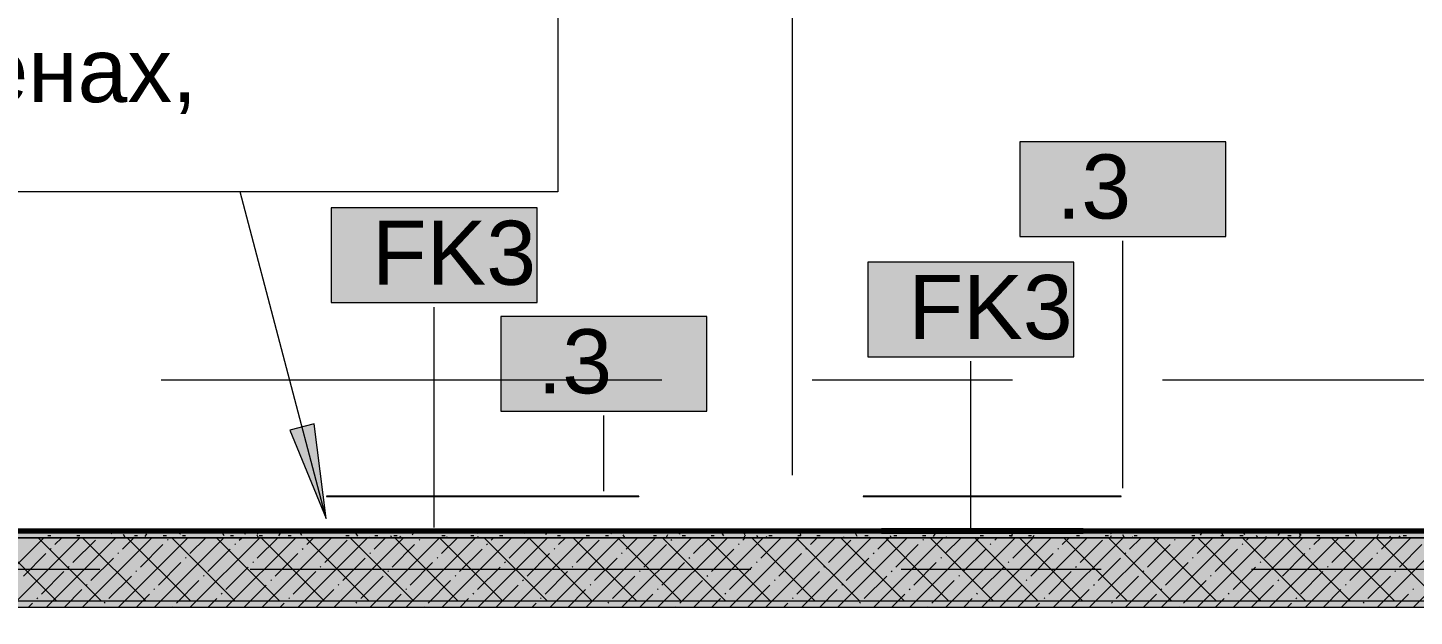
# Model space of a CAD drawing. Header units: millimetres. Extents: x -3817 to 677485, y -22715 to 103890.
# Drawn here: x 665611 to 670007, y 12227 to 14092 of the extents above; entities that cross this region are included whole.
import ezdxf

# ---------------------------------------------------------------- set-up
doc = ezdxf.new("R2010")
doc.units = ezdxf.units.MM
doc.layers.add('PDF _Геометрия', color=7, linetype='Continuous', true_color=0x1d1d1d)
doc.layers.add('PDF _Сплошная заливка', color=7, linetype='Continuous', true_color=0xffffff)
doc.layers.add('PDF _Текст', color=7, linetype='Continuous')
doc.styles.add('PDF GOST-Common', font='arial.ttf')

msp = doc.modelspace()

# ---------------------------------------------------------------- hatches: boundary and pattern name
at = {"layer": 'PDF _Сплошная заливка', "transparency": 33554559}
h = msp.add_hatch(color=256, dxfattribs=at)
h.paths.add_polyline_path([(667069.5, 12475.9), (673285.5, 12475.9), (673285.5, 12495.9), (663305.5, 12495.9), (663305.5, 12483.9), (663335.5, 12483.9), (663335.5, 12475.9), (666710.8, 12475.9)], flags=0)
h.paths.add_polyline_path([(661625.5, 12475.9), (662275.5, 12475.9), (662275.5, 12483.9), (662305.5, 12483.9), (662305.5, 12495.9), (661625.5, 12495.9)], flags=0)
h = msp.add_hatch(color=256, dxfattribs=at)
h.paths.add_polyline_path([(673265.5, 12275.9), (673285.5, 12275.9), (673285.5, 12475.9), (663305.5, 12475.9), (663305.5, 12275.9), (673167.2, 12275.9)], flags=0)
h.paths.add_polyline_path([(661625.5, 12275.9), (662305.5, 12275.9), (662305.5, 12475.9), (661625.5, 12475.9)], flags=0)
msp.add_hatch(color=256, dxfattribs=at).paths.add_polyline_path([(671405.5, 12255.9), (671405.5, 12475.9), (664005.5, 12475.9), (664005.5, 12255.9), (671015.1, 12255.9)])

# ---------------------------------------------------------------- linework, layer by layer
at = {"layer": 'PDF _Геометрия', "color": 250, "lineweight": 9, "true_color": 0x3c3c3c}
for points in [[(667291, 15256.8), (667291, 13572.4), (666284.4, 13572.4)], [(666556.5, 12536.2), (666518.5, 12836.4), (666442.1, 12816.4), (666556.5, 12536.2), (666284.4, 13572.4), (665162.9, 13572.4)]]:
    msp.add_lwpolyline(points, dxfattribs=at)
at = {"layer": 'PDF _Геометрия', "color": 253, "lineweight": 9, "true_color": 0xaaaaaa}
for points in [[(668035.5, 12674), (668035.5, 14261.5)], [(666033.9, 12975.9), (667621.4, 12975.9)], [(668097.7, 12975.9), (668732.7, 12975.9)], [(669208.9, 12975.9), (670796.4, 12975.9)], [(665204.6, 12375.9), (665839.6, 12375.9)], [(666315.8, 12375.9), (667903.3, 12375.9)], [(668379.6, 12375.9), (669014.6, 12375.9)], [(669490.8, 12375.9), (671078.3, 12375.9)]]:
    msp.add_lwpolyline(points, dxfattribs=at)
at = {"layer": 'PDF _Геометрия', "color": 7, "lineweight": 9}
for points in [[(669409.8, 13731), (668756.7, 13731), (668756.7, 13431), (669409.8, 13431)], [(667226, 13520.9), (666572.9, 13520.9), (666572.9, 13220.9), (667226, 13220.9)], [(668927.1, 13348.9), (668274, 13348.9), (668274, 13048.9), (668927.1, 13048.9)], [(667764.1, 13176.9), (667111, 13176.9), (667111, 12876.9), (667764.1, 12876.9)]]:
    msp.add_lwpolyline(points, close=True, dxfattribs=at)
for points in [[(669083.2, 12632.4), (669083.2, 13417.1)], [(666899.5, 12508), (666899.5, 13207)], [(668600.6, 12501.6), (668600.6, 13035)], [(667437.6, 12623.5), (667437.6, 12863)], [(673264.5, 12495.9), (663305.5, 12495.9)]]:
    msp.add_lwpolyline(points, dxfattribs=at)
at = {"layer": 'PDF _Геометрия', "color": 231, "lineweight": 70, "true_color": 0xff80c0}
msp.add_lwpolyline([(673265.5, 12495.9), (673265.5, 12675.9), (673264.5, 12675.9), (673264.5, 12496.9), (663305.5, 12496.9), (663305.5, 12495.9)], dxfattribs=at)
at = {"layer": 'PDF _Геометрия', "color": 9, "lineweight": 9, "true_color": 0xc0c0c0}
for points in [[(666557.6, 12607.6), (666557.6, 12606.6)], [(667167.4, 12607.6), (667171.4, 12607.6), (667186.1, 12607.6), (667211.2, 12607.6), (667245.6, 12607.6), (667287.7, 12607.6), (667336, 12607.6), (667388.4, 12607.6), (667442.7, 12607.6), (667496.6, 12607.6), (667547.9, 12607.6), (667526.7, 12607.6), (667494.1, 12607.6), (667451, 12607.6), (667398.2, 12607.6), (667337.2, 12607.6), (667269.4, 12607.6), (667196.5, 12607.6), (667120.1, 12607.6), (667042.3, 12607.6), (666964.8, 12607.6), (666889.6, 12607.6), (666818.5, 12607.6), (666753.2, 12607.6), (666695.3, 12607.6), (666646.1, 12607.6), (666607, 12607.6), (666578.8, 12607.6), (666562.2, 12607.6), (666557.6, 12607.6), (666557.7, 12607.6), (666565.3, 12607.6), (666584.9, 12607.6), (666615.9, 12607.6), (666657.7, 12607.6), (666709.2, 12607.6), (666769.2, 12607.6), (666836.1, 12607.6), (666908.5, 12607.6), (666984.4, 12607.6), (667062.2, 12607.6), (667139.8, 12607.6), (667131.8, 12607.6)], [(667131.8, 12606.6), (667139.8, 12606.6), (667062.2, 12606.6), (666984.4, 12606.6), (666908.5, 12606.6), (666836.1, 12606.6), (666769.2, 12606.6), (666709.2, 12606.6), (666657.7, 12606.6), (666615.9, 12606.6), (666584.9, 12606.6), (666565.3, 12606.6), (666557.7, 12606.6), (666557.6, 12606.6), (666562.2, 12606.6), (666578.8, 12606.6), (666607, 12606.6), (666646.1, 12606.6), (666695.3, 12606.6), (666753.2, 12606.6), (666818.5, 12606.6), (666889.6, 12606.6), (666964.8, 12606.6), (667042.3, 12606.6), (667120.1, 12606.6), (667196.5, 12606.6), (667269.4, 12606.6), (667337.2, 12606.6), (667398.2, 12606.6), (667451, 12606.6), (667494.1, 12606.6), (667526.7, 12606.6), (667547.9, 12606.6), (667496.6, 12606.6), (667442.7, 12606.6), (667388.4, 12606.6), (667336, 12606.6), (667287.7, 12606.6), (667245.6, 12606.6), (667211.2, 12606.6), (667186.1, 12606.6), (667171.4, 12606.6), (667167.4, 12606.6)], [(667133.3, 12607.6), (667144.3, 12607.6), (667164.4, 12607.6), (667192.9, 12607.6), (667174.9, 12607.6), (667167.6, 12607.6)], [(667167.6, 12606.6), (667174.9, 12606.6), (667192.9, 12606.6), (667164.4, 12606.6), (667144.3, 12606.6), (667133.3, 12606.6)], [(667139.8, 12606.6), (667139.8, 12607.6)], [(667192.9, 12607.6), (667192.9, 12606.6)], [(667547.9, 12607.6), (667547.9, 12606.6)], [(668259, 12607.6), (668259, 12606.6)], [(668780.8, 12607.6), (668770.8, 12607.6), (668749.8, 12607.6), (668718.6, 12607.6), (668678.4, 12607.6), (668630.7, 12607.6), (668577.4, 12607.6), (668520.5, 12607.6), (668462.3, 12607.6), (668404.9, 12607.6), (668350.5, 12607.6), (668301.3, 12607.6), (668259, 12607.6), (668304.7, 12607.6), (668342.6, 12607.6), (668371.7, 12607.6), (668390.9, 12607.6), (668399.8, 12607.6)], [(668399.8, 12606.6), (668390.9, 12606.6), (668371.7, 12606.6), (668342.6, 12606.6), (668304.7, 12606.6), (668259, 12606.6), (668301.3, 12606.6), (668350.5, 12606.6), (668404.9, 12606.6), (668462.3, 12606.6), (668520.5, 12606.6), (668577.4, 12606.6), (668630.7, 12606.6), (668678.4, 12606.6), (668718.6, 12606.6), (668749.8, 12606.6), (668770.8, 12606.6), (668780.8, 12606.6)], [(668435.6, 12606.6), (668432.4, 12606.6), (668419.8, 12606.6), (668398.3, 12606.6), (668368.7, 12606.6), (668332, 12606.6), (668289.6, 12606.6), (668289.6, 12607.6), (668332, 12607.6), (668368.7, 12607.6), (668398.3, 12607.6), (668419.8, 12607.6), (668432.4, 12607.6), (668435.6, 12607.6)], [(668400.3, 12607.6), (668397.9, 12607.6), (668385.4, 12607.6), (668362.6, 12607.6), (668330.3, 12607.6), (668289.6, 12607.6)], [(668289.6, 12606.6), (668330.3, 12606.6), (668362.6, 12606.6), (668385.4, 12606.6), (668397.9, 12606.6), (668400.3, 12606.6)], [(668435.5, 12607.6), (668429.1, 12607.6), (668413.3, 12607.6), (668388.9, 12607.6), (668356.6, 12607.6), (668317.8, 12607.6)], [(668317.8, 12606.6), (668356.6, 12606.6), (668388.9, 12606.6), (668413.3, 12606.6), (668429.1, 12606.6), (668435.5, 12606.6)], [(668956.9, 12607.6), (668994, 12607.6), (669021.3, 12607.6), (669037.6, 12607.6), (669042.2, 12607.6), (669042.2, 12607.6), (669034.8, 12607.6), (669015.9, 12607.6), (669047.8, 12607.6), (669068.6, 12607.6), (669077.4, 12607.6), (669077.6, 12607.6), (669073.6, 12607.6), (669057.6, 12607.6), (669030, 12607.6), (668992.1, 12607.6), (668945.8, 12607.6), (668893.2, 12607.6), (668836.8, 12607.6), (668779.4, 12607.6), (668781.6, 12607.6)], [(668781.6, 12606.6), (668779.4, 12606.6), (668836.8, 12606.6), (668893.2, 12606.6), (668945.8, 12606.6), (668992.1, 12606.6), (669030, 12606.6), (669057.6, 12606.6), (669073.6, 12606.6), (669077.6, 12606.6), (669077.4, 12606.6), (669068.6, 12606.6), (669047.8, 12606.6), (669015.9, 12606.6), (669034.8, 12606.6), (669042.2, 12606.6), (669042.2, 12606.6), (669037.6, 12606.6), (669021.3, 12606.6), (668994, 12606.6), (668956.9, 12606.6)], [(669042.2, 12606.6), (669042.2, 12607.6)], [(669077.6, 12606.6), (669077.6, 12607.6)]]:
    msp.add_lwpolyline(points, dxfattribs=at)
for points in [[(668317.8, 12606.6), (668956.9, 12606.6), (668956.9, 12607.6), (668317.8, 12607.6)], [(673285.5, 12475.9), (663335.5, 12475.9)], [(673265.5, 12275.9), (671405.5, 12275.9), (671405.5, 12475.9), (664005.5, 12475.9), (664005.5, 12275.9)], [(671405.5, 12235.9), (671405.5, 7055.9), (671405.5, 7275.9), (671405.5, 12255.9), (671325.5, 12255.9), (671325.5, 7275.9), (670955.5, 7275.9), (670955.5, 12255.9), (670875.5, 12255.9), (670875.5, 11955.9), (664085.5, 11955.9), (664085.5, 12255.9), (671405.5, 12255.9)]]:
    msp.add_lwpolyline(points, close=True, dxfattribs=at)
at = {"layer": 'PDF _Геометрия', "color": 231, "lineweight": 9, "true_color": 0xff80c0}
msp.add_lwpolyline([(663305.5, 12495.9), (673264.5, 12495.9), (673265.5, 12495.9)], dxfattribs=at)
at = {"layer": 'PDF _Геометрия', "color": 253, "lineweight": 9, "true_color": 0x9b9b9b}
for points in [[(665768.5, 12495.2), (665768, 12495.9)], [(665780.7, 12495.9), (665778.3, 12491.8)], [(665878.1, 12488.1), (665873.6, 12495.9)], [(665919.8, 12476.9), (665914.7, 12485.6)], [(665987.5, 12488.3), (665982.4, 12479.6)], [(666027, 12495.9), (666024.1, 12490.7)], [(666097.1, 12495.4), (666092.1, 12486.7)], [(666191.9, 12493.3), (666190.4, 12495.9)], [(666233.5, 12482.1), (666228.5, 12490.8)], [(666301.6, 12486.2), (666296.5, 12494.9)], [(666342.9, 12494.3), (666337.8, 12485.6)], [(666410.9, 12490.2), (666405.9, 12481.5)], [(666479.3, 12483.2), (666474.2, 12491.9)], [(666625.3, 12495.9), (666625.2, 12495.6)], [(666657, 12480.2), (666651.9, 12488.9)], [(666834.3, 12492.1), (666829.3, 12483.4)], [(666871.7, 12495.9), (666870.9, 12494.5)], [(666942.1, 12495.9), (666939, 12490.4)], [(667038.8, 12489.5), (667035.1, 12495.9)], [(667188.5, 12495.9), (667184.7, 12489.4)], [(667257.8, 12494), (667252.7, 12485.3)], [(667352.5, 12494.7), (667351.8, 12495.9)], [(667462.2, 12487.6), (667457.4, 12495.9)], [(667503.8, 12476.4), (667498.8, 12485.1)], [(667598.3, 12495.7), (667598.2, 12495.9)], [(667681.2, 12495.9), (667676.2, 12487.2)], [(667776, 12492.8), (667774.2, 12495.9)], [(667786.8, 12495.9), (667785.8, 12494.2)], [(667817.6, 12481.6), (667812.6, 12490.3)], [(667885.6, 12485.7), (667880.6, 12494.4)], [(668033.2, 12495.9), (668031.6, 12493.1)], [(668063.3, 12482.7), (668058.3, 12491.4)], [(668103.5, 12495.9), (668099.6, 12489.1)], [(668241, 12479.7), (668236, 12488.4)], [(668486.4, 12488.5), (668481.4, 12479.8)], [(668525.9, 12495.9), (668523.1, 12491)], [(668622.8, 12489), (668618.9, 12495.9)], [(668732.2, 12487.4), (668727.2, 12478.7)], [(668936.6, 12494.1), (668935.6, 12495.9)], [(668948.2, 12495.9), (668946.5, 12492.8)], [(669046.3, 12487.1), (669041.3, 12495.8)], [(669182.3, 12495.2), (669182, 12495.9)], [(669333.3, 12492.3), (669328.3, 12483.6)], [(669360, 12492.2), (669358, 12495.9)], [(669370.6, 12495.9), (669369.9, 12494.7)], [(669401.7, 12481.1), (669396.7, 12489.8)], [(669469.7, 12485.2), (669464.7, 12493.9)], [(669579.1, 12491.2), (669574, 12482.5)], [(669647.1, 12487.1), (669642.1, 12478.4)], [(669647.4, 12482.2), (669642.4, 12490.9)], [(669825.1, 12479.2), (669820.1, 12487.9)], [(669892.8, 12486), (669887.8, 12477.3)], [(665674.4, 12482.9), (665684.5, 12482.9)], [(665765.9, 12482.9), (665775.9, 12482.9)], [(665945.8, 12477.1), (665945.1, 12475.9)], [(665948.8, 12482.9), (665958.8, 12482.9)], [(666040.2, 12482.9), (666050.3, 12482.9)], [(666101.2, 12482.9), (666111.2, 12482.9)], [(666191.6, 12476), (666191.5, 12475.9)], [(666253.6, 12482.9), (666263.6, 12482.9)], [(666342.7, 12475.9), (666338.2, 12483.7)], [(666345, 12482.9), (666355.1, 12482.9)], [(666436.4, 12482.9), (666446.5, 12482.9)], [(666619.3, 12482.9), (666629.4, 12482.9)], [(666694.7, 12475.9), (666693.6, 12477.8)], [(666710.8, 12482.9), (666720.8, 12482.9)], [(666765.1, 12475.9), (666761.6, 12481.9)], [(666771.7, 12482.9), (666781.8, 12482.9)], [(666792.7, 12480.9), (666789.8, 12475.9)], [(666924.1, 12482.9), (666934.2, 12482.9)], [(666941, 12475.9), (666939.3, 12478.9)], [(667015.6, 12482.9), (667025.6, 12482.9)], [(667038.4, 12479.8), (667036.1, 12475.9)], [(667107, 12482.9), (667117.1, 12482.9)], [(667117, 12475.9), (667117, 12475.9)], [(667289.9, 12482.9), (667299.9, 12482.9)], [(667381.3, 12482.9), (667391.4, 12482.9)], [(667442.3, 12482.9), (667452.3, 12482.9)], [(667594.7, 12482.9), (667604.7, 12482.9)], [(667639.6, 12484.7), (667634.5, 12476)], [(667686.1, 12482.9), (667696.2, 12482.9)], [(667777.6, 12482.9), (667787.6, 12482.9)], [(667885.3, 12483.6), (667880.8, 12475.9)], [(667926.5, 12475.9), (667922.2, 12483.2)], [(667953.3, 12479.5), (667951.2, 12475.9)], [(667960.4, 12482.9), (667970.5, 12482.9)], [(668051.9, 12482.9), (668061.9, 12482.9)], [(668112.8, 12482.9), (668122.9, 12482.9)], [(668199.1, 12478.4), (668197.6, 12475.9)], [(668265.2, 12482.9), (668275.3, 12482.9)], [(668278.5, 12475.9), (668277.6, 12477.3)], [(668348.8, 12475.9), (668345.7, 12481.3)], [(668356.7, 12482.9), (668366.7, 12482.9)], [(668448.1, 12482.9), (668458.2, 12482.9)], [(668524.8, 12475.9), (668523.4, 12478.4)], [(668631, 12482.9), (668641.1, 12482.9)], [(668690.5, 12476.3), (668690.3, 12475.9)], [(668722.4, 12482.9), (668732.5, 12482.9)], [(668783.4, 12482.9), (668793.5, 12482.9)], [(668800.2, 12483.3), (668795.9, 12475.9)], [(668935.8, 12482.9), (668945.9, 12482.9)], [(669027.2, 12482.9), (669037.3, 12482.9)], [(669046, 12482.2), (669042.3, 12475.9)], [(669087.9, 12475.9), (669082.9, 12484.6)], [(669114, 12478.2), (669112.7, 12475.9)], [(669118.7, 12482.9), (669128.7, 12482.9)], [(669301.6, 12482.9), (669311.6, 12482.9)], [(669393, 12482.9), (669403.1, 12482.9)], [(669454, 12482.9), (669464, 12482.9)], [(669510.3, 12475.9), (669506.3, 12482.7)], [(669537.4, 12480), (669535, 12475.9)], [(669606.4, 12482.9), (669616.4, 12482.9)], [(669697.8, 12482.9), (669707.9, 12482.9)], [(669789.2, 12482.9), (669799.3, 12482.9)], [(669862.2, 12475.9), (669861.7, 12476.8)], [(669932.6, 12475.9), (669929.8, 12480.8)], [(669960.9, 12481.9), (669957.3, 12475.9)], [(669972.1, 12482.9), (669982.2, 12482.9)]]:
    msp.add_lwpolyline(points, dxfattribs=at)
at = {"layer": 'PDF _Геометрия', "color": 52, "lineweight": 40, "true_color": 0xe1dc04}
for points in [[(666557.6, 12497.9), (666557.6, 12496.9)], [(667166.7, 12497.9), (667170.5, 12497.9), (667185.3, 12497.9), (667210.5, 12497.9), (667245.2, 12497.9), (667287.8, 12497.9), (667336.5, 12497.9), (667389.2, 12497.9), (667443.7, 12497.9), (667497.6, 12497.9), (667548.7, 12497.9), (667528.1, 12497.9), (667496, 12497.9), (667453.2, 12497.9), (667400.8, 12497.9), (667340, 12497.9), (667272.3, 12497.9), (667199.4, 12497.9), (667123.1, 12497.9), (667045.1, 12497.9), (666967.5, 12497.9), (666892, 12497.9), (666820.6, 12497.9), (666755, 12497.9), (666696.7, 12497.9), (666647.3, 12497.9), (666607.8, 12497.9), (666579.3, 12497.9), (666562.5, 12497.9), (666557.6, 12497.9), (666557.7, 12497.9), (666565.1, 12497.9), (666584.5, 12497.9), (666615.4, 12497.9), (666657.2, 12497.9), (666708.6, 12497.9), (666768.6, 12497.9), (666835.6, 12497.9), (666908.1, 12497.9), (666984.2, 12497.9), (667062, 12497.9), (667139.8, 12497.9), (667131.8, 12497.9)], [(666557.6, 12496.9), (666562.5, 12496.9), (666565.1, 12496.9)], [(667144.4, 12496.9), (667139.8, 12496.9), (667062, 12496.9), (666984.2, 12496.9), (666908.1, 12496.9), (666835.6, 12496.9), (666768.6, 12496.9), (666708.6, 12496.9), (666657.2, 12496.9), (666615.4, 12496.9), (666584.5, 12496.9), (666565.1, 12496.9), (666557.7, 12496.9)], [(667133.3, 12497.9), (667144.4, 12497.9), (667164.5, 12497.9), (667193, 12497.9), (667174.4, 12497.9), (667166.8, 12497.9)], [(667548.7, 12497.9), (667548.7, 12496.9), (667497.6, 12496.9), (667443.7, 12496.9), (667389.2, 12496.9), (667336.5, 12496.9), (667287.8, 12496.9), (667245.2, 12496.9), (667210.5, 12496.9), (667193, 12496.9), (667164.5, 12496.9), (667144.4, 12496.9), (667139.8, 12496.9), (667139.8, 12497.9)], [(667193, 12496.9), (667193, 12497.9)], [(668780.8, 12497.9), (668770.8, 12497.9), (668749.8, 12497.9), (668718.6, 12497.9), (668678.4, 12497.9), (668630.7, 12497.9), (668577.4, 12497.9), (668520.5, 12497.9), (668462.3, 12497.9), (668404.9, 12497.9), (668350.5, 12497.9), (668301.3, 12497.9), (668259, 12497.9), (668304.7, 12497.9), (668342.7, 12497.9), (668371.8, 12497.9), (668391, 12497.9), (668399.8, 12497.9)], [(668317.3, 12496.9), (668289.5, 12496.9), (668259, 12496.9), (668259, 12497.9)], [(668400.4, 12497.9), (668398, 12497.9), (668385.4, 12497.9), (668362.6, 12497.9), (668330.3, 12497.9), (668289.5, 12497.9), (668331.8, 12497.9), (668368.4, 12497.9), (668397.9, 12497.9), (668419.3, 12497.9), (668431.8, 12497.9), (668435, 12497.9)], [(668289.5, 12496.9), (668289.5, 12497.9)], [(668434.9, 12497.9), (668428.4, 12497.9), (668412.7, 12497.9), (668388.3, 12497.9), (668356.1, 12497.9), (668317.3, 12497.9)], [(668956.9, 12497.9), (668994, 12497.9), (669021.3, 12497.9), (669037.6, 12497.9), (669042.2, 12497.9), (669042.2, 12497.9), (669034.8, 12497.9), (669015.9, 12497.9), (669047.8, 12497.9), (669068.6, 12497.9), (669077.4, 12497.9), (669077.6, 12497.9), (669073.6, 12497.9), (669057.6, 12497.9), (669030, 12497.9), (668992.1, 12497.9), (668945.8, 12497.9), (668893.2, 12497.9), (668836.8, 12497.9), (668779.4, 12497.9), (668781.6, 12497.9)], [(669042.2, 12496.9), (669037.6, 12496.9), (669021.3, 12496.9), (668994, 12496.9), (668956.9, 12496.9)], [(669077.4, 12496.9), (669068.6, 12496.9), (669047.8, 12496.9), (669021.3, 12496.9), (669034.8, 12496.9), (669042.2, 12496.9)], [(669042.2, 12496.9), (669042.2, 12497.9)], [(669068.6, 12496.9), (669073.6, 12496.9), (669077.6, 12496.9)], [(669077.6, 12496.9), (669077.6, 12497.9)]]:
    msp.add_lwpolyline(points, dxfattribs=at)
at = {"layer": 'PDF _Геометрия', "color": 52, "lineweight": 70, "true_color": 0xe1dc04}
msp.add_lwpolyline([(668956.9, 12497.9), (668317.3, 12497.9), (668317.3, 12496.9), (668956.9, 12496.9)], close=True, dxfattribs=at)
at = {"layer": 'PDF _Геометрия', "lineweight": 9}
for points in [[(665442, 12255.9), (665662, 12475.9)], [(665702, 12275.9), (665502, 12475.9)], [(665556, 12255.9), (665776, 12475.9)], [(665843.4, 12275.9), (665643.4, 12475.9)], [(665670, 12255.9), (665890, 12475.9)], [(665682.8, 12439.7), (665685.2, 12442)], [(665697, 12453.9), (665719, 12475.9)], [(665754.1, 12396.9), (665825.3, 12468.2)], [(665784.1, 12255.9), (666004.1, 12475.9)], [(665984.8, 12275.9), (665784.8, 12475.9)], [(665898.1, 12255.9), (666118.1, 12475.9)], [(665910.9, 12439.7), (665947.1, 12475.9)], [(666126.3, 12275.9), (665926.3, 12475.9)], [(665967.9, 12382.6), (666039.2, 12453.9)], [(666012.2, 12255.9), (666232.2, 12475.9)], [(666053.4, 12468.2), (666055.8, 12470.6)], [(666267.7, 12275.9), (666067.7, 12475.9)], [(666124.7, 12425.4), (666175.2, 12475.9)], [(666126.2, 12255.9), (666346.2, 12475.9)], [(666409.1, 12275.9), (666209.1, 12475.9)], [(666240.3, 12255.9), (666460.3, 12475.9)], [(666267.3, 12453.9), (666269.7, 12456.3)], [(666281.5, 12468.2), (666289.2, 12475.9)], [(666338.6, 12411.2), (666403.3, 12475.9)], [(666550.5, 12275.9), (666350.5, 12475.9)], [(666354.3, 12255.9), (666574.3, 12475.9)], [(666468.4, 12255.9), (666688.4, 12475.9)], [(666481.1, 12439.7), (666483.5, 12442)], [(666692, 12275.9), (666492, 12475.9)], [(666495.4, 12453.9), (666517.3, 12475.9)], [(666552.4, 12396.9), (666623.7, 12468.2)], [(666582.4, 12255.9), (666802.4, 12475.9)], [(666833.4, 12275.9), (666633.4, 12475.9)], [(666696.5, 12255.9), (666916.5, 12475.9)], [(666709.2, 12439.7), (666745.4, 12475.9)], [(666766.3, 12382.6), (666837.5, 12453.9)], [(666974.8, 12275.9), (666774.8, 12475.9)], [(666810.5, 12255.9), (667030.5, 12475.9)], [(666851.8, 12468.2), (666854.2, 12470.6)], [(667116.2, 12275.9), (666916.2, 12475.9)], [(666923.1, 12425.4), (666973.5, 12475.9)], [(666924.6, 12255.9), (667144.6, 12475.9)], [(667038.6, 12255.9), (667258.6, 12475.9)], [(667257.6, 12275.9), (667057.6, 12475.9)], [(667065.6, 12453.9), (667068, 12456.3)], [(667079.9, 12468.2), (667087.6, 12475.9)], [(667136.9, 12411.2), (667201.6, 12475.9)], [(667152.7, 12255.9), (667372.7, 12475.9)], [(667399.1, 12275.9), (667199.1, 12475.9)], [(667266.7, 12255.9), (667486.7, 12475.9)], [(667279.5, 12439.7), (667281.8, 12442)], [(667293.7, 12453.9), (667315.7, 12475.9)], [(667540.5, 12275.9), (667340.5, 12475.9)], [(667350.8, 12396.9), (667422, 12468.2)], [(667380.8, 12255.9), (667600.8, 12475.9)], [(667681.9, 12275.9), (667481.9, 12475.9)], [(667494.8, 12255.9), (667714.8, 12475.9)], [(667507.6, 12439.7), (667543.8, 12475.9)], [(667564.6, 12382.6), (667635.9, 12453.9)], [(667608.9, 12255.9), (667828.9, 12475.9)], [(667823.3, 12275.9), (667623.3, 12475.9)], [(667650.1, 12468.2), (667652.5, 12470.6)], [(667721.4, 12425.4), (667771.9, 12475.9)], [(667722.9, 12255.9), (667942.9, 12475.9)], [(667964.7, 12275.9), (667764.7, 12475.9)], [(667837, 12255.9), (668057, 12475.9)], [(667864, 12453.9), (667866.4, 12456.3)], [(667878.2, 12468.2), (667885.9, 12475.9)], [(668106.2, 12275.9), (667906.2, 12475.9)], [(667935.3, 12411.2), (668000, 12475.9)], [(667951, 12255.9), (668171, 12475.9)], [(668247.6, 12275.9), (668047.6, 12475.9)], [(668065.1, 12255.9), (668285.1, 12475.9)], [(668077.8, 12439.7), (668080.2, 12442)], [(668092.1, 12453.9), (668114, 12475.9)], [(668149.1, 12396.9), (668220.4, 12468.2)], [(668179.1, 12255.9), (668399.1, 12475.9)], [(668389, 12275.9), (668189, 12475.9)], [(668293.2, 12255.9), (668513.2, 12475.9)], [(668305.9, 12439.7), (668342.1, 12475.9)], [(668530.4, 12275.9), (668330.4, 12475.9)], [(668362.9, 12382.6), (668434.2, 12453.9)], [(668407.2, 12255.9), (668627.2, 12475.9)], [(668448.5, 12468.2), (668450.9, 12470.6)], [(668671.9, 12275.9), (668471.9, 12475.9)], [(668519.8, 12425.4), (668570.2, 12475.9)], [(668521.3, 12255.9), (668741.3, 12475.9)], [(668813.3, 12275.9), (668613.3, 12475.9)], [(668635.3, 12255.9), (668855.3, 12475.9)], [(668662.3, 12453.9), (668664.7, 12456.3)], [(668676.6, 12468.2), (668684.3, 12475.9)], [(668733.6, 12411.2), (668798.3, 12475.9)], [(668749.4, 12255.9), (668969.4, 12475.9)], [(668954.7, 12275.9), (668754.7, 12475.9)], [(668863.4, 12255.9), (669083.4, 12475.9)], [(668876.2, 12439.7), (668878.5, 12442)], [(668890.4, 12453.9), (668912.4, 12475.9)], [(669096.1, 12275.9), (668896.1, 12475.9)], [(668947.4, 12396.9), (669018.7, 12468.2)], [(668977.5, 12255.9), (669197.5, 12475.9)], [(669237.5, 12275.9), (669037.5, 12475.9)], [(669091.5, 12255.9), (669311.5, 12475.9)], [(669104.3, 12439.7), (669140.5, 12475.9)], [(669161.3, 12382.6), (669232.6, 12453.9)], [(669379, 12275.9), (669179, 12475.9)], [(669205.6, 12255.9), (669425.6, 12475.9)], [(669246.8, 12468.2), (669249.2, 12470.6)], [(669318.1, 12425.4), (669368.6, 12475.9)], [(669319.6, 12255.9), (669539.6, 12475.9)], [(669520.4, 12275.9), (669320.4, 12475.9)], [(669433.7, 12255.9), (669653.7, 12475.9)], [(669460.7, 12453.9), (669463, 12456.3)], [(669661.8, 12275.9), (669461.8, 12475.9)], [(669474.9, 12468.2), (669482.6, 12475.9)], [(669531.9, 12411.2), (669596.7, 12475.9)], [(669547.7, 12255.9), (669767.7, 12475.9)], [(669803.2, 12275.9), (669603.2, 12475.9)], [(669661.8, 12255.9), (669881.8, 12475.9)], [(669674.5, 12439.7), (669676.9, 12442)], [(669688.8, 12453.9), (669710.7, 12475.9)], [(669944.6, 12275.9), (669744.6, 12475.9)], [(669745.8, 12396.9), (669817.1, 12468.2)], [(669775.8, 12255.9), (669995.8, 12475.9)], [(670086.1, 12275.9), (669886.1, 12475.9)], [(669889.9, 12255.9), (670109.9, 12475.9)], [(669902.6, 12439.7), (669938.8, 12475.9)], [(669959.6, 12382.6), (670030.9, 12453.9)], [(670003.9, 12255.9), (670223.9, 12475.9)], [(665597.3, 12354.1), (665668.5, 12425.4)], [(665811.1, 12339.9), (665882.4, 12411.2)], [(665896.6, 12425.4), (665899, 12427.8)], [(666110.5, 12411.2), (666112.8, 12413.5)], [(666181.8, 12368.4), (666253, 12439.7)], [(666324.3, 12396.9), (666326.7, 12399.3)], [(666395.6, 12354.1), (666466.9, 12425.4)], [(666609.4, 12339.9), (666680.7, 12411.2)], [(666695, 12425.4), (666697.3, 12427.8)], [(666908.8, 12411.2), (666911.2, 12413.5)], [(666980.1, 12368.4), (667051.4, 12439.7)], [(667122.7, 12396.9), (667125, 12399.3)], [(667193.9, 12354.1), (667265.2, 12425.4)], [(667407.8, 12339.9), (667479.1, 12411.2)], [(667493.3, 12425.4), (667495.7, 12427.8)], [(667707.2, 12411.2), (667709.5, 12413.5)], [(667778.4, 12368.4), (667849.7, 12439.7)], [(667921, 12396.9), (667923.4, 12399.3)], [(667992.3, 12354.1), (668063.6, 12425.4)], [(668206.1, 12339.9), (668277.4, 12411.2)], [(668291.7, 12425.4), (668294, 12427.8)], [(668505.5, 12411.2), (668507.9, 12413.5)], [(668576.8, 12368.4), (668648.1, 12439.7)], [(668719.3, 12396.9), (668721.7, 12399.3)], [(668790.6, 12354.1), (668861.9, 12425.4)], [(669004.5, 12339.9), (669075.8, 12411.2)], [(669090, 12425.4), (669092.4, 12427.8)], [(669303.9, 12411.2), (669306.2, 12413.5)], [(669375.1, 12368.4), (669446.4, 12439.7)], [(669517.7, 12396.9), (669520.1, 12399.3)], [(669589, 12354.1), (669660.3, 12425.4)], [(669802.8, 12339.9), (669874.1, 12411.2)], [(669888.4, 12425.4), (669890.7, 12427.8)], [(665654.3, 12297.1), (665725.6, 12368.4)], [(665739.8, 12382.6), (665742.2, 12385)], [(665868.1, 12282.9), (665939.4, 12354.1)], [(665953.7, 12368.4), (665956, 12370.8)], [(666024.9, 12325.6), (666096.2, 12396.9)], [(666167.5, 12354.1), (666169.9, 12356.5)], [(666238.8, 12311.4), (666310.1, 12382.6)], [(666452.6, 12297.1), (666523.9, 12368.4)], [(666538.2, 12382.6), (666540.5, 12385)], [(666666.5, 12282.9), (666737.7, 12354.1)], [(666752, 12368.4), (666754.4, 12370.8)], [(666823.3, 12325.6), (666894.6, 12396.9)], [(666965.8, 12354.1), (666968.2, 12356.5)], [(667037.1, 12311.4), (667108.4, 12382.6)], [(667251, 12297.1), (667322.2, 12368.4)], [(667336.5, 12382.6), (667338.9, 12385)], [(667464.8, 12282.9), (667536.1, 12354.1)], [(667550.3, 12368.4), (667552.7, 12370.8)], [(667621.6, 12325.6), (667692.9, 12396.9)], [(667764.2, 12354.1), (667766.6, 12356.5)], [(667835.5, 12311.4), (667906.7, 12382.6)], [(668049.3, 12297.1), (668120.6, 12368.4)], [(668134.8, 12382.6), (668137.2, 12385)], [(668263.2, 12282.9), (668334.4, 12354.1)], [(668348.7, 12368.4), (668351.1, 12370.8)], [(668420, 12325.6), (668491.3, 12396.9)], [(668562.5, 12354.1), (668564.9, 12356.5)], [(668633.8, 12311.4), (668705.1, 12382.6)], [(668847.7, 12297.1), (668918.9, 12368.4)], [(668933.2, 12382.6), (668935.6, 12385)], [(669061.5, 12282.9), (669132.8, 12354.1)], [(669147, 12368.4), (669149.4, 12370.8)], [(669218.3, 12325.6), (669289.6, 12396.9)], [(669360.9, 12354.1), (669363.2, 12356.5)], [(669432.2, 12311.4), (669503.4, 12382.6)], [(669646, 12297.1), (669717.3, 12368.4)], [(669731.5, 12382.6), (669733.9, 12385)], [(669859.8, 12282.9), (669931.1, 12354.1)], [(669945.4, 12368.4), (669947.7, 12370.8)], [(665727.1, 12255.9), (665782.6, 12311.4)], [(665796.8, 12325.6), (665799.2, 12328)], [(666010.7, 12311.4), (666013, 12313.7)], [(666082, 12268.6), (666153.2, 12339.9)], [(666297.3, 12255.9), (666367.1, 12325.6)], [(666381.3, 12339.9), (666383.7, 12342.2)], [(666525.4, 12255.9), (666580.9, 12311.4)], [(666595.2, 12325.6), (666597.6, 12328)], [(666809, 12311.4), (666811.4, 12313.7)], [(666880.3, 12268.6), (666951.6, 12339.9)], [(667095.7, 12255.9), (667165.4, 12325.6)], [(667179.7, 12339.9), (667182.1, 12342.2)], [(667323.8, 12255.9), (667379.3, 12311.4)], [(667393.5, 12325.6), (667395.9, 12328)], [(667607.4, 12311.4), (667609.7, 12313.7)], [(667678.6, 12268.6), (667749.9, 12339.9)], [(667894, 12255.9), (667963.8, 12325.6)], [(667978, 12339.9), (667980.4, 12342.2)], [(668122.1, 12255.9), (668177.6, 12311.4)], [(668191.9, 12325.6), (668194.2, 12328)], [(668405.7, 12311.4), (668408.1, 12313.7)], [(668477, 12268.6), (668548.3, 12339.9)], [(668692.4, 12255.9), (668762.1, 12325.6)], [(668776.4, 12339.9), (668778.7, 12342.2)], [(668920.5, 12255.9), (668976, 12311.4)], [(668990.2, 12325.6), (668992.6, 12328)], [(669204.1, 12311.4), (669206.4, 12313.7)], [(669275.3, 12268.6), (669346.6, 12339.9)], [(669490.7, 12255.9), (669560.5, 12325.6)], [(669574.7, 12339.9), (669577.1, 12342.2)], [(669718.8, 12255.9), (669774.3, 12311.4)], [(669788.6, 12325.6), (669790.9, 12328)], [(670002.4, 12311.4), (670004.8, 12313.7)], [(665613, 12255.9), (665625.8, 12268.6)], [(665640, 12282.9), (665642.4, 12285.2)], [(665853.9, 12268.6), (665856.2, 12271)], [(665955.2, 12255.9), (665996.4, 12297.1)], [(666183.3, 12255.9), (666210.3, 12282.9)], [(666224.5, 12297.1), (666226.9, 12299.5)], [(666411.4, 12255.9), (666424.1, 12268.6)], [(666438.4, 12282.9), (666440.7, 12285.2)], [(666652.2, 12268.6), (666654.6, 12271)], [(666753.5, 12255.9), (666794.8, 12297.1)], [(666981.6, 12255.9), (667008.6, 12282.9)], [(667022.9, 12297.1), (667025.2, 12299.5)], [(667209.7, 12255.9), (667222.5, 12268.6)], [(667236.7, 12282.9), (667239.1, 12285.2)], [(667450.6, 12268.6), (667452.9, 12271)], [(667551.9, 12255.9), (667593.1, 12297.1)], [(667780, 12255.9), (667807, 12282.9)], [(667821.2, 12297.1), (667823.6, 12299.5)], [(668008.1, 12255.9), (668020.8, 12268.6)], [(668035.1, 12282.9), (668037.4, 12285.2)], [(668248.9, 12268.6), (668251.3, 12271)], [(668350.2, 12255.9), (668391.5, 12297.1)], [(668578.3, 12255.9), (668605.3, 12282.9)], [(668619.6, 12297.1), (668621.9, 12299.5)], [(668806.4, 12255.9), (668819.1, 12268.6)], [(668833.4, 12282.9), (668835.8, 12285.2)], [(669047.2, 12268.6), (669049.6, 12271)], [(669148.6, 12255.9), (669189.8, 12297.1)], [(669376.7, 12255.9), (669403.6, 12282.9)], [(669417.9, 12297.1), (669420.3, 12299.5)], [(669604.7, 12255.9), (669617.5, 12268.6)], [(669631.7, 12282.9), (669634.1, 12285.2)], [(669845.6, 12268.6), (669848, 12271)], [(669946.9, 12255.9), (669988.1, 12297.1)], [(666069.2, 12255.9), (666070.1, 12256.7)], [(666867.6, 12255.9), (666868.4, 12256.7)], [(667665.9, 12255.9), (667666.8, 12256.7)], [(668464.3, 12255.9), (668465.1, 12256.7)], [(669262.6, 12255.9), (669263.5, 12256.7)]]:
    msp.add_lwpolyline(points, dxfattribs=at)
at = {"layer": 'PDF _Сплошная заливка', "lineweight": 9, "transparency": 33554559}
for points in [[(669409.8, 13731), (668756.7, 13731), (669409.8, 13431), (668756.7, 13431)], [(667226, 13520.9), (666572.9, 13520.9), (667226, 13220.9), (666572.9, 13220.9)], [(668927.1, 13348.9), (668274, 13348.9), (668927.1, 13048.9), (668274, 13048.9)], [(667764.1, 13176.9), (667111, 13176.9), (667764.1, 12876.9), (667111, 12876.9)]]:
    msp.add_solid(points, dxfattribs=at)
at = {"layer": 'PDF _Сплошная заливка', "color": 250, "lineweight": 9, "true_color": 0x3c3c3c, "transparency": 33554559}
msp.add_solid([(666556.5, 12536.2), (666518.5, 12836.4), (666442.1, 12816.4)], dxfattribs=at)
at = {"layer": 'PDF _Сплошная заливка', "color": 52, "lineweight": 35, "true_color": 0xe1dc04, "transparency": 33554559}
for points in [[(667193, 12496.9), (667193, 12497.9), (667164.5, 12496.9)], [(668289.5, 12496.9), (668289.5, 12497.9), (668259, 12496.9)], [(668317.3, 12496.9), (668317.3, 12497.9), (668289.5, 12496.9)], [(669021.3, 12496.9), (669021.3, 12497.9), (668994, 12496.9)]]:
    msp.add_solid(points, dxfattribs=at)

# ---------------------------------------------------------------- texts
at = {"layer": 'PDF _Текст', "color": 250, "true_color": 0x3c3c3c, "insert": (663638.9, 13927.3), "char_height": 203.2, "attachment_point": 4, "style": 'PDF GOST-Common'}
msp.add_mtext('Рисунки на стенах,', dxfattribs=at)
at = {"layer": 'PDF _Текст', "char_height": 203.2, "attachment_point": 4, "style": 'PDF GOST-Common'}
for s, insert in [(' .3', (668793.5, 13587.6)), ('FK3', (666702, 13377.5)), ('FK3', (668403.1, 13205.5)), (' .3', (667147.9, 13033.5))]:
    msp.add_mtext(s, dxfattribs=dict(at, insert=insert))

doc.saveas('drawing.dxf')
